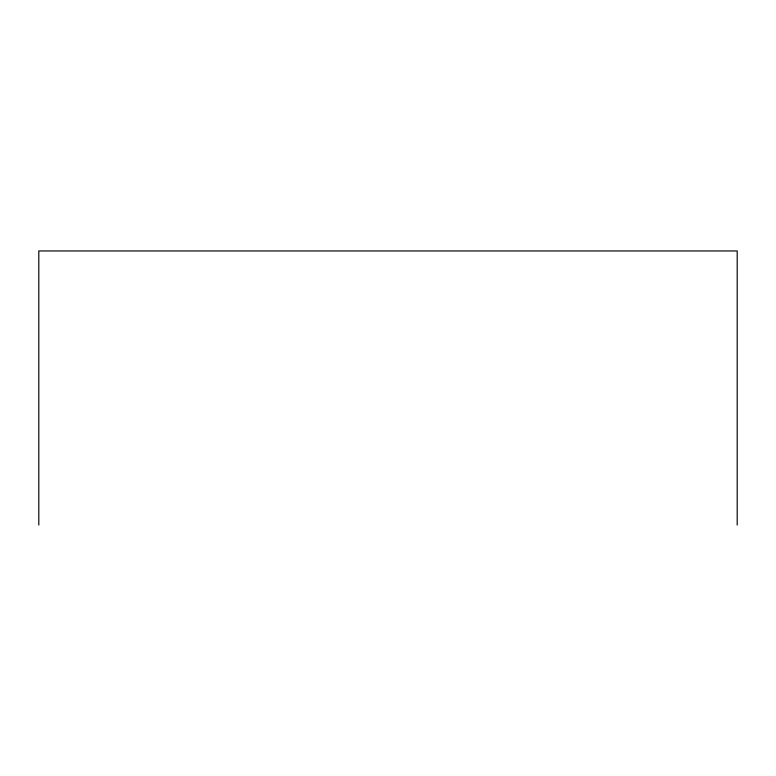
<?xml version="1.0" encoding="UTF-8"?>
<svg xmlns="http://www.w3.org/2000/svg" width="776" height="776" viewBox="0 0 776 776"><rect width="100%" height="100%" fill="white"/><g stroke="black" fill="none" stroke-linecap="round" stroke-linejoin="round"><path stroke-width="1.16" d="M737.2 525.042L737.2 250.958L38.8 250.958L38.8 525.042"/></g></svg>
